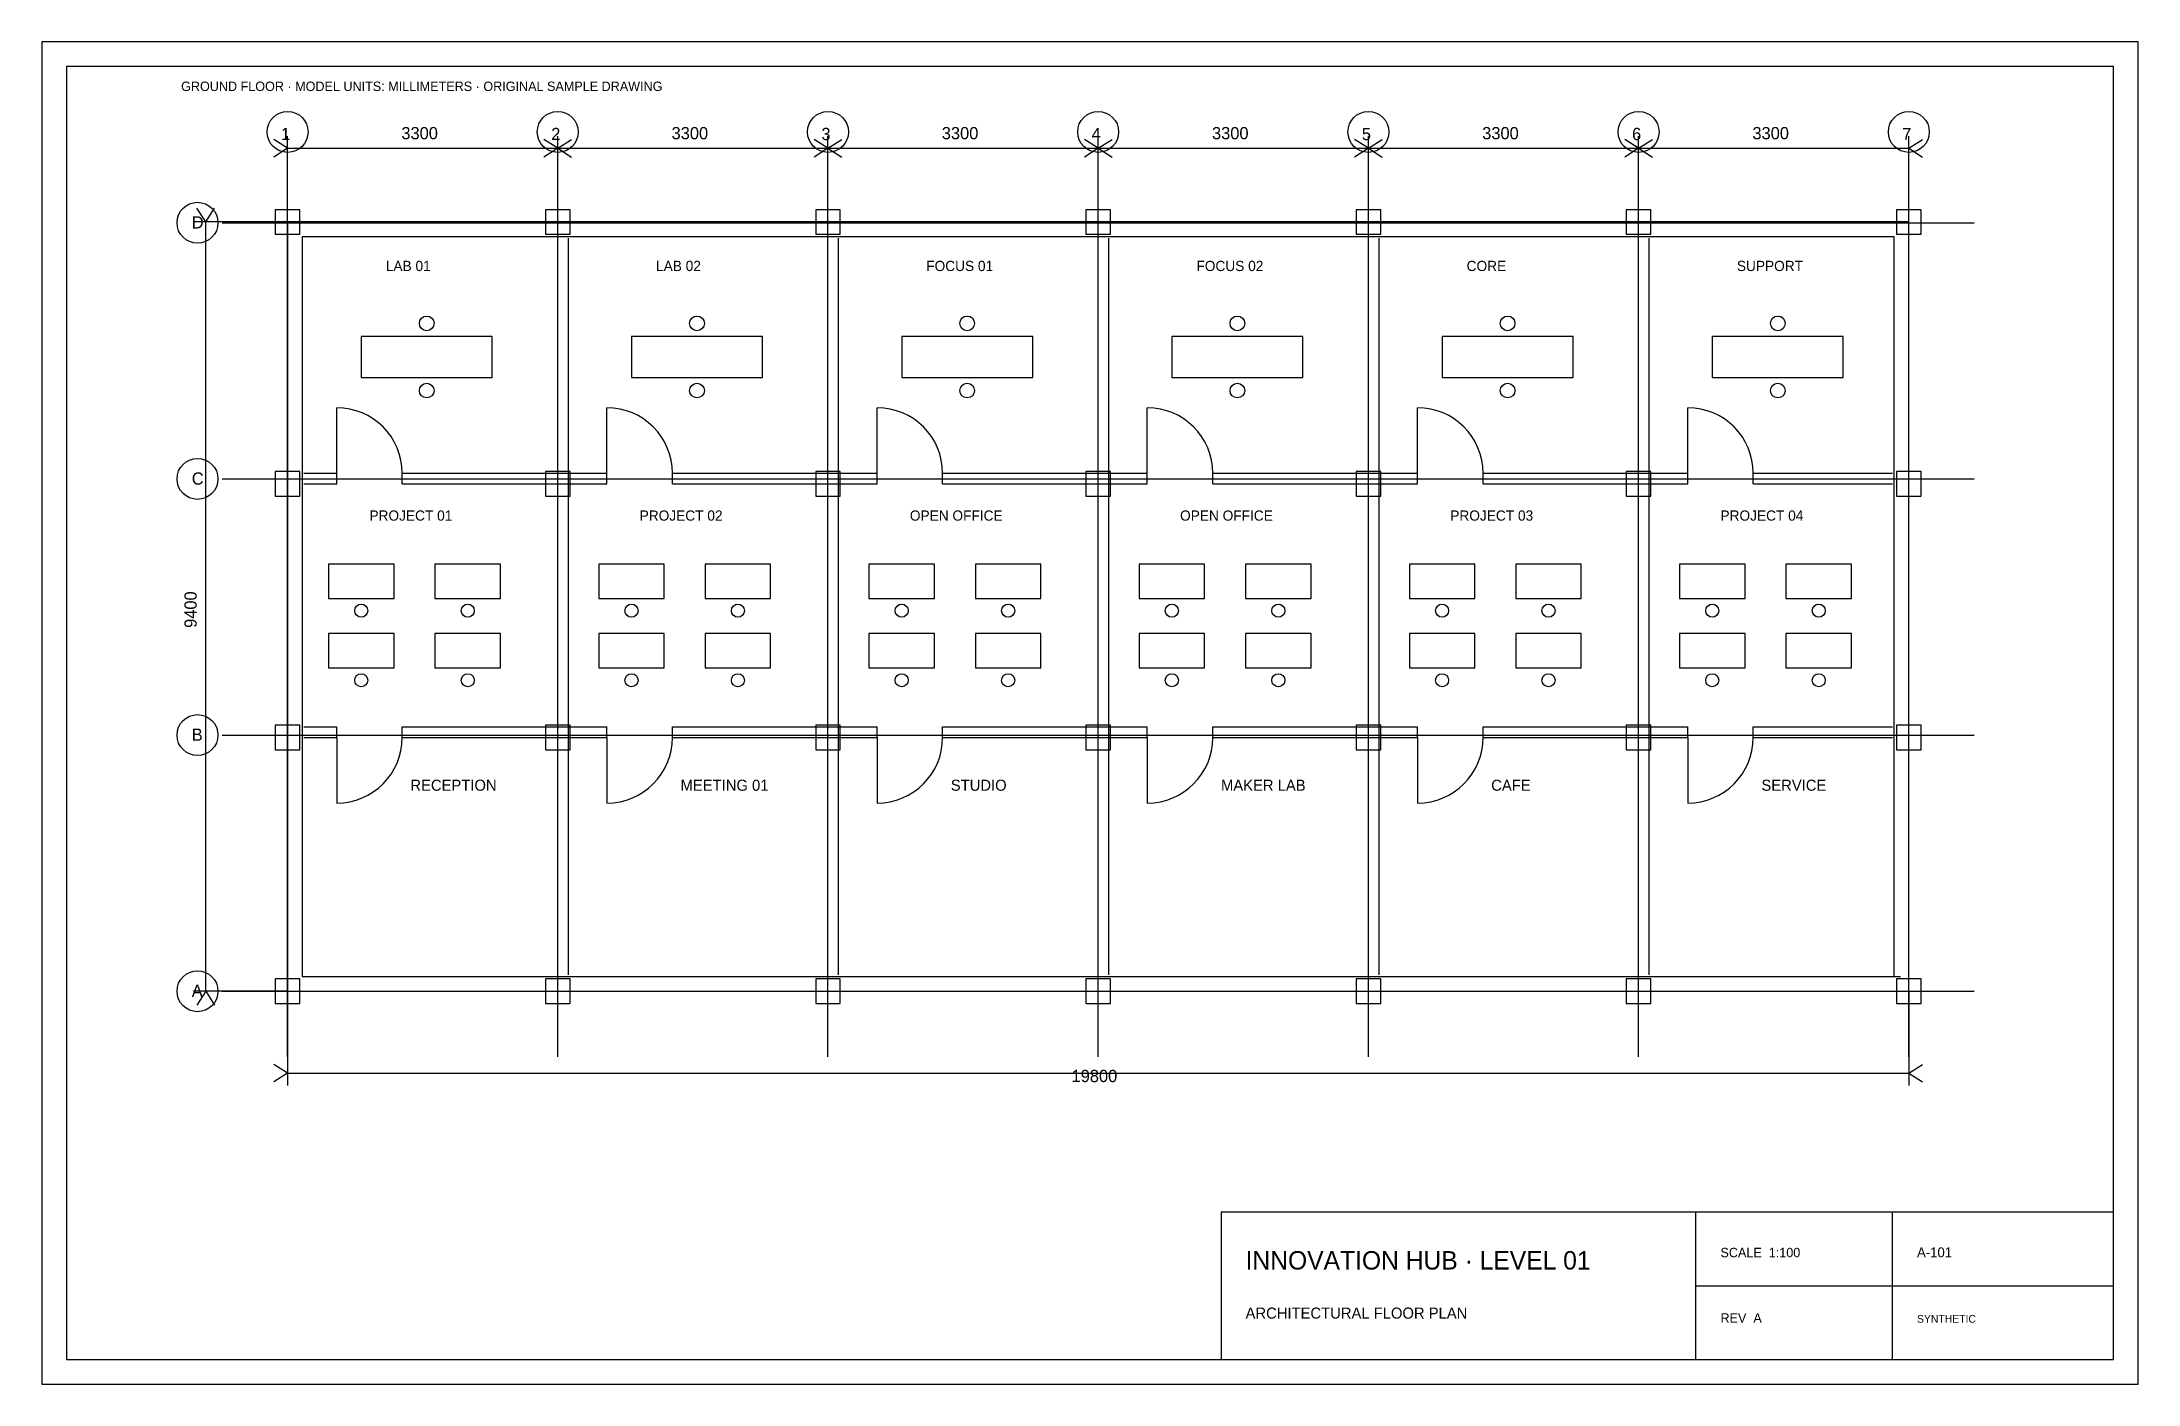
# Model space of a CAD drawing. Header units: millimetres. Extents: x -800 to 24800, y -1200 to 15200.
import ezdxf

# ---------------------------------------------------------------- set-up
doc = ezdxf.new("R2010")
doc.units = ezdxf.units.MM
for name, color, linetype in [('A-COLUMN', 3, 'CONTINUOUS'), ('A-DOOR', 2, 'CONTINUOUS'), ('A-FURN', 5, 'CONTINUOUS'), ('A-GRID', 8, 'CONTINUOUS'), ('A-WALL', 7, 'CONTINUOUS'), ('A-WINDOW', 4, 'CONTINUOUS'), ('ANNO', 7, 'CONTINUOUS'), ('DIMS', 2, 'CONTINUOUS'), ('FRAME', 7, 'CONTINUOUS'), ('TITLE', 7, 'CONTINUOUS')]:
    doc.layers.add(name, color=color, linetype=linetype)
doc.styles.get("Standard").update_dxf_attribs({"font": 'sans-serif'})

msp = doc.modelspace()

# ---------------------------------------------------------------- linework, layer by layer
at = {"layer": 'A-COLUMN'}
for points in [[(2050, 12850), (2350, 12850), (2350, 13150), (2050, 13150)], [(5350, 12850), (5650, 12850), (5650, 13150), (5350, 13150)], [(8650, 12850), (8950, 12850), (8950, 13150), (8650, 13150)], [(11950, 12850), (12250, 12850), (12250, 13150), (11950, 13150)], [(15250, 12850), (15550, 12850), (15550, 13150), (15250, 13150)], [(18550, 12850), (18850, 12850), (18850, 13150), (18550, 13150)], [(21850, 12850), (22150, 12850), (22150, 13150), (21850, 13150)], [(2050, 9650), (2350, 9650), (2350, 9950), (2050, 9950)], [(5350, 9650), (5650, 9650), (5650, 9950), (5350, 9950)], [(8650, 9650), (8950, 9650), (8950, 9950), (8650, 9950)], [(11950, 9650), (12250, 9650), (12250, 9950), (11950, 9950)], [(15250, 9650), (15550, 9650), (15550, 9950), (15250, 9950)], [(18550, 9650), (18850, 9650), (18850, 9950), (18550, 9950)], [(21850, 9650), (22150, 9650), (22150, 9950), (21850, 9950)], [(2050, 6550), (2350, 6550), (2350, 6850), (2050, 6850)], [(5350, 6550), (5650, 6550), (5650, 6850), (5350, 6850)], [(8650, 6550), (8950, 6550), (8950, 6850), (8650, 6850)], [(11950, 6550), (12250, 6550), (12250, 6850), (11950, 6850)], [(15250, 6550), (15550, 6550), (15550, 6850), (15250, 6850)], [(18550, 6550), (18850, 6550), (18850, 6850), (18550, 6850)], [(21850, 6550), (22150, 6550), (22150, 6850), (21850, 6850)], [(2050, 3450), (2350, 3450), (2350, 3750), (2050, 3750)], [(5350, 3450), (5650, 3450), (5650, 3750), (5350, 3750)], [(8650, 3450), (8950, 3450), (8950, 3750), (8650, 3750)], [(11950, 3450), (12250, 3450), (12250, 3750), (11950, 3750)], [(15250, 3450), (15550, 3450), (15550, 3750), (15250, 3750)], [(18550, 3450), (18850, 3450), (18850, 3750), (18550, 3750)], [(21850, 3450), (22150, 3450), (22150, 3750), (21850, 3750)]]:
    msp.add_lwpolyline(points, close=True, dxfattribs=at)
at = {"layer": 'A-DOOR'}
for p, q in [((2800, 9930), (2800, 10730)), ((6100, 9930), (6100, 10730)), ((9400, 9930), (9400, 10730)), ((12700, 9930), (12700, 10730)), ((16000, 9930), (16000, 10730)), ((19300, 9930), (19300, 10730)), ((2800, 6700), (2800, 5900)), ((6100, 6700), (6100, 5900)), ((9400, 6700), (9400, 5900)), ((12700, 6700), (12700, 5900)), ((16000, 6700), (16000, 5900)), ((19300, 6700), (19300, 5900))]:
    msp.add_line(p, q, dxfattribs=at)
for centre, start, end in [((2800, 9930), 0, 90), ((6100, 9930), 0, 90), ((9400, 9930), 0, 90), ((12700, 9930), 0, 90), ((16000, 9930), 0, 90), ((19300, 9930), 0, 90), ((2800, 6700), -90, 0), ((6100, 6700), -90, 0), ((9400, 6700), -90, 0), ((12700, 6700), -90, 0), ((16000, 6700), -90, 0), ((19300, 6700), -90, 0)]:
    msp.add_arc(centre, 800, start, end, dxfattribs=at)
at = {"layer": 'A-FURN'}
for points in [[(3100, 11100), (4700, 11100), (4700, 11600), (3100, 11600)], [(6400, 11100), (8000, 11100), (8000, 11600), (6400, 11600)], [(9700, 11100), (11300, 11100), (11300, 11600), (9700, 11600)], [(13000, 11100), (14600, 11100), (14600, 11600), (13000, 11600)], [(16300, 11100), (17900, 11100), (17900, 11600), (16300, 11600)], [(19600, 11100), (21200, 11100), (21200, 11600), (19600, 11600)], [(2700, 8400), (3500, 8400), (3500, 8820), (2700, 8820)], [(4000, 8400), (4800, 8400), (4800, 8820), (4000, 8820)], [(6000, 8400), (6800, 8400), (6800, 8820), (6000, 8820)], [(7300, 8400), (8100, 8400), (8100, 8820), (7300, 8820)], [(9300, 8400), (10100, 8400), (10100, 8820), (9300, 8820)], [(10600, 8400), (11400, 8400), (11400, 8820), (10600, 8820)], [(12600, 8400), (13400, 8400), (13400, 8820), (12600, 8820)], [(13900, 8400), (14700, 8400), (14700, 8820), (13900, 8820)], [(15900, 8400), (16700, 8400), (16700, 8820), (15900, 8820)], [(17200, 8400), (18000, 8400), (18000, 8820), (17200, 8820)], [(19200, 8400), (20000, 8400), (20000, 8820), (19200, 8820)], [(20500, 8400), (21300, 8400), (21300, 8820), (20500, 8820)], [(2700, 7550), (3500, 7550), (3500, 7970), (2700, 7970)], [(4000, 7550), (4800, 7550), (4800, 7970), (4000, 7970)], [(6000, 7550), (6800, 7550), (6800, 7970), (6000, 7970)], [(7300, 7550), (8100, 7550), (8100, 7970), (7300, 7970)], [(9300, 7550), (10100, 7550), (10100, 7970), (9300, 7970)], [(10600, 7550), (11400, 7550), (11400, 7970), (10600, 7970)], [(12600, 7550), (13400, 7550), (13400, 7970), (12600, 7970)], [(13900, 7550), (14700, 7550), (14700, 7970), (13900, 7970)], [(15900, 7550), (16700, 7550), (16700, 7970), (15900, 7970)], [(17200, 7550), (18000, 7550), (18000, 7970), (17200, 7970)], [(19200, 7550), (20000, 7550), (20000, 7970), (19200, 7970)], [(20500, 7550), (21300, 7550), (21300, 7970), (20500, 7970)]]:
    msp.add_lwpolyline(points, close=True, dxfattribs=at)
for centre, radius in [((3900, 11760), 90), ((7200, 11760), 90), ((10500, 11760), 90), ((13800, 11760), 90), ((17100, 11760), 90), ((20400, 11760), 90), ((3900, 10940), 90), ((7200, 10940), 90), ((10500, 10940), 90), ((13800, 10940), 90), ((17100, 10940), 90), ((20400, 10940), 90), ((3100, 8250), 80), ((4400, 8250), 80), ((6400, 8250), 80), ((7700, 8250), 80), ((9700, 8250), 80), ((11000, 8250), 80), ((13000, 8250), 80), ((14300, 8250), 80), ((16300, 8250), 80), ((17600, 8250), 80), ((19600, 8250), 80), ((20900, 8250), 80), ((3100, 7400), 80), ((4400, 7400), 80), ((6400, 7400), 80), ((7700, 7400), 80), ((9700, 7400), 80), ((11000, 7400), 80), ((13000, 7400), 80), ((14300, 7400), 80), ((16300, 7400), 80), ((17600, 7400), 80), ((19600, 7400), 80), ((20900, 7400), 80)]:
    msp.add_circle(centre, radius, dxfattribs=at)
at = {"layer": 'A-GRID'}
for p, q in [((2200, 2800), (2200, 13800)), ((5500, 2800), (5500, 13800)), ((8800, 2800), (8800, 13800)), ((12100, 2800), (12100, 13800)), ((15400, 2800), (15400, 13800)), ((18700, 2800), (18700, 13800)), ((22000, 2800), (22000, 13800)), ((1400, 12990), (22800, 12990)), ((1400, 9860), (22800, 9860)), ((1400, 6730), (22800, 6730)), ((1400, 3600), (22800, 3600))]:
    msp.add_line(p, q, dxfattribs=at)
for centre in [(2200, 14100), (5500, 14100), (8800, 14100), (12100, 14100), (15400, 14100), (18700, 14100), (22000, 14100), (1100, 12990), (1100, 9860), (1100, 6730), (1100, 3600)]:
    msp.add_circle(centre, 250, dxfattribs=at)
at = {"layer": 'A-WALL'}
for p, q in [((5500, 3800), (5500, 12800)), ((5630, 3800), (5630, 12800)), ((8800, 3800), (8800, 12800)), ((8930, 3800), (8930, 12800)), ((12100, 3800), (12100, 12800)), ((12230, 3800), (12230, 12800)), ((15400, 3800), (15400, 12800)), ((15530, 3800), (15530, 12800)), ((18700, 3800), (18700, 12800)), ((18830, 3800), (18830, 12800)), ((2400, 9930), (2800, 9930)), ((2400, 9800), (2800, 9800)), ((2800, 9800), (2800, 9930)), ((3600, 9800), (3600, 9930)), ((3600, 9930), (6100, 9930)), ((3600, 9800), (6100, 9800)), ((6100, 9800), (6100, 9930)), ((6900, 9800), (6900, 9930)), ((6900, 9930), (9400, 9930)), ((6900, 9800), (9400, 9800)), ((9400, 9800), (9400, 9930)), ((10200, 9800), (10200, 9930)), ((10200, 9930), (12700, 9930)), ((10200, 9800), (12700, 9800)), ((12700, 9800), (12700, 9930)), ((13500, 9800), (13500, 9930)), ((13500, 9930), (16000, 9930)), ((13500, 9800), (16000, 9800)), ((16000, 9800), (16000, 9930)), ((16800, 9800), (16800, 9930)), ((16800, 9930), (19300, 9930)), ((16800, 9800), (19300, 9800)), ((19300, 9800), (19300, 9930)), ((20100, 9800), (20100, 9930)), ((20100, 9930), (21800, 9930)), ((20100, 9800), (21800, 9800)), ((2400, 6830), (2800, 6830)), ((2400, 6700), (2800, 6700)), ((2800, 6700), (2800, 6830)), ((3600, 6700), (3600, 6830)), ((3600, 6830), (6100, 6830)), ((3600, 6700), (6100, 6700)), ((6100, 6700), (6100, 6830)), ((6900, 6700), (6900, 6830)), ((6900, 6830), (9400, 6830)), ((6900, 6700), (9400, 6700)), ((9400, 6700), (9400, 6830)), ((10200, 6700), (10200, 6830)), ((10200, 6830), (12700, 6830)), ((10200, 6700), (12700, 6700)), ((12700, 6700), (12700, 6830)), ((13500, 6700), (13500, 6830)), ((13500, 6830), (16000, 6830)), ((13500, 6700), (16000, 6700)), ((16000, 6700), (16000, 6830)), ((16800, 6700), (16800, 6830)), ((16800, 6830), (19300, 6830)), ((16800, 6700), (19300, 6700)), ((19300, 6700), (19300, 6830)), ((20100, 6700), (20100, 6830)), ((20100, 6830), (21800, 6830)), ((20100, 6700), (21800, 6700))]:
    msp.add_line(p, q, dxfattribs=at)
for points in [[(2200, 3600), (22000, 3600), (22000, 13000), (2200, 13000)], [(2380, 3780), (21820, 3780), (21820, 12820), (2380, 12820)]]:
    msp.add_lwpolyline(points, close=True, dxfattribs=at)
at = {"layer": 'A-WINDOW'}
for p, q in [((4700, 3780), (5400, 3780)), ((4700, 3600), (5400, 3600)), ((8000, 3780), (8700, 3780)), ((8000, 3600), (8700, 3600)), ((11300, 3780), (12000, 3780)), ((11300, 3600), (12000, 3600)), ((14600, 3780), (15300, 3780)), ((14600, 3600), (15300, 3600)), ((17900, 3780), (18600, 3780)), ((17900, 3600), (18600, 3600)), ((21200, 3780), (21900, 3780)), ((21200, 3600), (21900, 3600))]:
    msp.add_line(p, q, dxfattribs=at)
at = {"layer": 'DIMS'}
for p, q in [((2200, 13900), (2031, 14007)), ((2200, 13900), (2031, 13793)), ((2200, 13000), (2200, 14050)), ((2200, 13900), (5500, 13900)), ((5500, 13900), (5331, 14007)), ((5500, 13900), (5331, 13793)), ((5500, 13000), (5500, 14050)), ((5500, 13000), (5500, 14050)), ((5500, 13900), (5669, 14007)), ((5500, 13900), (5669, 13793)), ((5500, 13900), (8800, 13900)), ((8800, 13900), (8631, 14007)), ((8800, 13900), (8631, 13793)), ((8800, 13000), (8800, 14050)), ((8800, 13000), (8800, 14050)), ((8800, 13900), (8969, 14007)), ((8800, 13900), (8969, 13793)), ((8800, 13900), (12100, 13900)), ((12100, 13900), (11931, 14007)), ((12100, 13900), (11931, 13793)), ((12100, 13000), (12100, 14050)), ((12100, 13000), (12100, 14050)), ((12100, 13900), (12269, 14007)), ((12100, 13900), (12269, 13793)), ((12100, 13900), (15400, 13900)), ((15400, 13900), (15231, 14007)), ((15400, 13900), (15231, 13793)), ((15400, 13000), (15400, 14050)), ((15400, 13000), (15400, 14050)), ((15400, 13900), (15569, 14007)), ((15400, 13900), (15569, 13793)), ((15400, 13900), (18700, 13900)), ((18700, 13900), (18531, 14007)), ((18700, 13900), (18531, 13793)), ((18700, 13000), (18700, 14050)), ((18700, 13000), (18700, 14050)), ((18700, 13900), (18869, 14007)), ((18700, 13900), (18869, 13793)), ((18700, 13900), (22000, 13900)), ((22000, 13000), (22000, 14050)), ((22000, 13900), (22169, 14007)), ((22000, 13900), (22169, 13793)), ((1200, 13000), (1093, 13169)), ((1200, 13000), (1307, 13169)), ((2200, 13000), (1050, 13000)), ((1200, 3600), (1200, 13000)), ((2200, 3600), (1050, 3600)), ((1200, 3600), (1093, 3431)), ((1200, 3600), (1307, 3431)), ((2200, 3600), (2200, 2450)), ((22000, 3600), (22000, 2450)), ((2200, 2600), (2031, 2707)), ((2200, 2600), (2031, 2493)), ((2200, 2600), (22000, 2600)), ((22000, 2600), (22169, 2707)), ((22000, 2600), (22169, 2493))]:
    msp.add_line(p, q, dxfattribs=at)
at = {"layer": 'FRAME'}
for p, q in [((19400, -900), (19400, 900)), ((21800, -900), (21800, 900)), ((19400, 0), (24500, 0))]:
    msp.add_line(p, q, dxfattribs=at)
for points in [[(-800, -1200), (24800, -1200), (24800, 15200), (-800, 15200)], [(-500, -900), (24500, -900), (24500, 14900), (-500, 14900)], [(13600, -900), (24500, -900), (24500, 900), (13600, 900)]]:
    msp.add_lwpolyline(points, close=True, dxfattribs=at)

# ---------------------------------------------------------------- texts
at = {"layer": 'A-GRID'}
for s, p in [('1', (2120, 14000)), ('2', (5420, 14000)), ('3', (8720, 14000)), ('4', (12020, 14000)), ('5', (15320, 14000)), ('6', (18620, 14000)), ('7', (21920, 14000)), ('D', (1030, 12920)), ('C', (1030, 9790)), ('B', (1030, 6660)), ('A', (1030, 3530))]:
    msp.add_text(s, height=150, dxfattribs=at).set_placement(p)
at = {"layer": 'ANNO'}
for s, height, p in [('LAB 01', 125, (3400, 12400)), ('LAB 02', 125, (6700, 12400)), ('FOCUS 01', 125, (10000, 12400)), ('FOCUS 02', 125, (13300, 12400)), ('CORE', 125, (16600, 12400)), ('SUPPORT', 125, (19900, 12400)), ('PROJECT 01', 125, (3200, 9350)), ('PROJECT 02', 125, (6500, 9350)), ('OPEN OFFICE', 125, (9800, 9350)), ('OPEN OFFICE', 125, (13100, 9350)), ('PROJECT 03', 125, (16400, 9350)), ('PROJECT 04', 125, (19700, 9350)), ('RECEPTION', 135, (3700, 6050)), ('MEETING 01', 135, (7000, 6050)), ('STUDIO', 135, (10300, 6050)), ('MAKER LAB', 135, (13600, 6050)), ('CAFE', 135, (16900, 6050)), ('SERVICE', 135, (20200, 6050))]:
    msp.add_text(s, height=height, dxfattribs=at).set_placement(p)
at = {"layer": 'DIMS'}
for s, p in [('3300', (3590, 14010)), ('3300', (6890, 14010)), ('3300', (10190, 14010)), ('3300', (13490, 14010)), ('3300', (16790, 14010)), ('3300', (20090, 14010)), ('19800', (11775, 2490))]:
    msp.add_text(s, height=150, dxfattribs=at).set_placement(p)
msp.add_text('9400', height=150, rotation=90, dxfattribs=at).set_placement((1090, 8040))
at = {"layer": 'TITLE'}
for s, height, p in [('GROUND FLOOR · MODEL UNITS: MILLIMETERS · ORIGINAL SAMPLE DRAWING', 115, (900, 14600)), ('INNOVATION HUB · LEVEL 01', 225, (13900, 200)), ('SCALE  1:100', 115, (19700, 350)), ('A-101', 120, (22100, 350)), ('ARCHITECTURAL FLOOR PLAN', 135, (13900, -400)), ('REV  A', 115, (19700, -450)), ('SYNTHETIC', 95, (22100, -450))]:
    msp.add_text(s, height=height, dxfattribs=at).set_placement(p)

doc.saveas('drawing.dxf')
